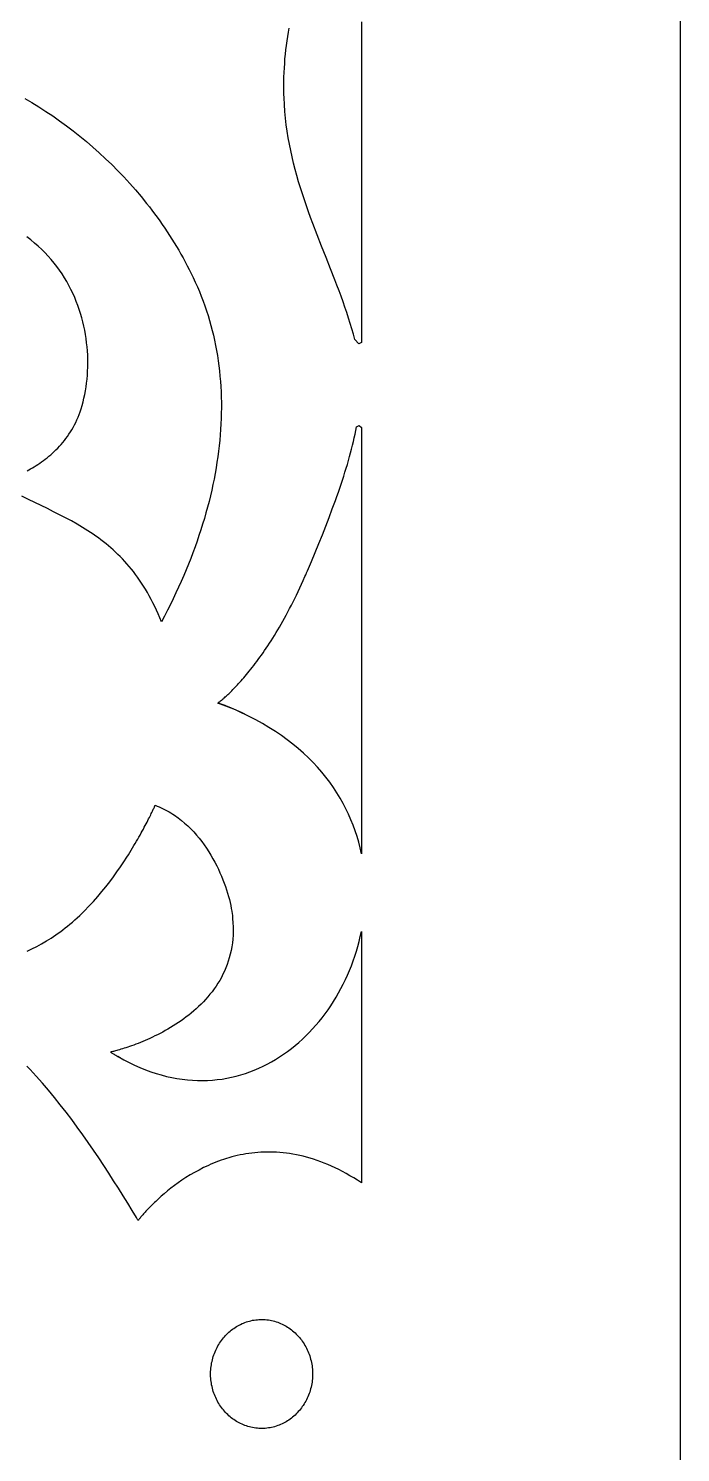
# Model space of a CAD drawing. Extents: x -555 to 555, y -555 to 555.
# Drawn here: x 473.1 to 555, y -9.9 to 169 of the extents above; entities that cross this region are included whole.
import ezdxf

# ---------------------------------------------------------------- set-up
doc = ezdxf.new("R2010")
doc.units = 0
doc.layers.add('PLAN_1', color=18, linetype='CONTINUOUS')

msp = doc.modelspace()

# ---------------------------------------------------------------- linework, layer by layer
at = {"layer": 'PLAN_1'}
for points in [[(229.89, -555), (555, -229.89), (555, 229.89), (229.89, 555), (-229.89, 555), (-555, 229.89), (-555, -229.89), (-229.89, -555)], [(496.01, 0), (496.01, 0.08), (496.01, 0.3), (496.03, 0.52), (496.05, 0.74), (496.07, 0.95), (496.11, 1.16), (496.14, 1.38), (496.19, 1.58), (496.24, 1.79), (496.29, 2), (496.35, 2.2), (496.42, 2.39), (496.49, 2.59), (496.57, 2.78), (496.65, 2.97), (496.74, 3.16), (496.84, 3.34), (496.93, 3.52), (497.04, 3.7), (497.14, 3.87), (497.26, 4.04), (497.37, 4.2), (497.49, 4.36), (497.62, 4.52), (497.75, 4.67), (497.88, 4.82), (498.02, 4.97), (498.16, 5.11), (498.31, 5.24), (498.46, 5.37), (498.61, 5.5), (498.77, 5.62), (498.93, 5.73), (499.09, 5.84), (499.26, 5.95), (499.43, 6.05), (499.6, 6.14), (499.78, 6.23), (499.96, 6.32), (500.14, 6.4), (500.32, 6.47), (500.51, 6.53), (500.7, 6.59), (500.89, 6.65), (501.08, 6.69), (501.28, 6.74), (501.48, 6.77), (501.68, 6.8), (501.88, 6.82), (502.08, 6.83), (502.29, 6.84), (502.39, 6.84), (502.42, 6.84), (502.43, 6.84), (502.45, 6.84), (502.66, 6.84), (502.87, 6.83), (503.07, 6.81), (503.27, 6.78), (503.47, 6.75), (503.67, 6.71), (503.86, 6.67), (504.05, 6.62), (504.24, 6.56), (504.43, 6.49), (504.62, 6.42), (504.8, 6.35), (504.98, 6.27), (505.16, 6.18), (505.33, 6.09), (505.5, 5.99), (505.67, 5.89), (505.83, 5.78), (506, 5.66), (506.15, 5.55), (506.31, 5.42), (506.46, 5.29), (506.61, 5.16), (506.75, 5.02), (506.89, 4.88), (507.02, 4.73), (507.16, 4.58), (507.28, 4.43), (507.41, 4.27), (507.52, 4.1), (507.64, 3.94), (507.75, 3.77), (507.85, 3.59), (507.95, 3.41), (508.05, 3.23), (508.14, 3.05), (508.22, 2.86), (508.3, 2.67), (508.38, 2.47), (508.45, 2.28), (508.51, 2.08), (508.57, 1.87), (508.62, 1.67), (508.67, 1.46), (508.71, 1.25), (508.74, 1.04), (508.77, 0.82), (508.79, 0.61), (508.81, 0.39), (508.82, 0.17), (508.82, 0), (508.82, -0.17), (508.81, -0.39), (508.79, -0.61), (508.77, -0.82), (508.74, -1.04), (508.71, -1.25), (508.67, -1.46), (508.62, -1.67), (508.57, -1.87), (508.51, -2.08), (508.45, -2.28), (508.38, -2.47), (508.3, -2.67), (508.22, -2.86), (508.14, -3.05), (508.05, -3.23), (507.95, -3.41), (507.85, -3.59), (507.75, -3.77), (507.64, -3.94), (507.52, -4.1), (507.41, -4.27), (507.28, -4.43), (507.16, -4.58), (507.02, -4.73), (506.89, -4.88), (506.75, -5.02), (506.61, -5.16), (506.46, -5.29), (506.31, -5.42), (506.15, -5.55), (506, -5.66), (505.83, -5.78), (505.67, -5.89), (505.5, -5.99), (505.33, -6.09), (505.16, -6.18), (504.98, -6.27), (504.8, -6.35), (504.62, -6.42), (504.43, -6.49), (504.24, -6.56), (504.05, -6.62), (503.86, -6.67), (503.67, -6.71), (503.47, -6.75), (503.27, -6.78), (503.07, -6.81), (502.87, -6.83), (502.66, -6.84), (502.45, -6.84), (502.43, -6.84), (502.42, -6.84), (502.39, -6.84), (502.29, -6.84), (502.08, -6.83), (501.88, -6.82), (501.68, -6.8), (501.48, -6.77), (501.28, -6.74), (501.08, -6.69), (500.89, -6.65), (500.7, -6.59), (500.51, -6.53), (500.32, -6.47), (500.14, -6.4), (499.96, -6.32), (499.78, -6.23), (499.6, -6.14), (499.43, -6.05), (499.26, -5.95), (499.09, -5.84), (498.93, -5.73), (498.77, -5.62), (498.61, -5.5), (498.46, -5.37), (498.31, -5.24), (498.16, -5.11), (498.02, -4.97), (497.88, -4.82), (497.75, -4.67), (497.62, -4.52), (497.49, -4.36), (497.37, -4.2), (497.26, -4.04), (497.14, -3.87), (497.04, -3.7), (496.93, -3.52), (496.84, -3.34), (496.74, -3.16), (496.65, -2.97), (496.57, -2.78), (496.49, -2.59), (496.42, -2.39), (496.35, -2.2), (496.29, -2), (496.24, -1.79), (496.19, -1.58), (496.14, -1.38), (496.11, -1.16), (496.07, -0.95), (496.05, -0.74), (496.03, -0.52), (496.01, -0.3), (496.01, -0.08)]]:
    msp.add_lwpolyline(points, close=True, dxfattribs=at)
for points in [[(514.94, 169.8), (514.94, 168.49), (514.94, 167.17), (514.94, 165.83), (514.94, 164.48), (514.94, 163.11), (514.94, 161.74), (514.94, 158.99), (514.94, 156.23), (514.94, 154.86), (514.94, 153.49), (514.94, 152.14), (514.94, 150.8), (514.94, 149.48), (514.94, 148.17), (514.94, 146.89), (514.94, 146.26), (514.94, 145.63), (514.94, 145.01), (514.94, 144.4), (514.94, 143.79), (514.94, 143.2), (514.94, 142.61), (514.94, 142.03), (514.94, 141.46), (514.94, 140.89), (514.94, 140.34), (514.94, 139.8), (514.94, 139.26), (514.94, 138.74), (514.94, 138.23), (514.94, 137.73), (514.94, 137.24), (514.94, 136.76), (514.94, 136.29), (514.94, 135.84), (514.94, 135.4), (514.94, 134.97), (514.94, 134.56), (514.94, 134.16), (514.94, 133.77), (514.94, 133.4), (514.94, 133.05), (514.94, 132.7), (514.94, 132.38), (514.94, 132.07), (514.94, 131.77), (514.94, 131.5), (514.94, 131.24), (514.94, 130.99), (514.94, 130.77), (514.94, 130.56), (514.94, 130.37), (514.94, 130.2), (514.94, 130.05), (514.94, 129.91), (514.94, 129.8), (514.94, 129.71), (514.94, 129.63), (514.94, 129.58), (514.94, 129.55), (514.6, 129.38), (514.1, 129.9), (513.93, 130.58), (513.74, 131.26), (513.54, 131.93), (513.33, 132.61), (513.11, 133.29), (512.88, 133.97), (512.64, 134.66), (512.39, 135.34), (512.13, 136.03), (511.87, 136.72), (511.61, 137.41), (511.06, 138.8), (510.5, 140.2), (509.94, 141.62), (509.38, 143.05), (508.83, 144.49), (508.56, 145.23), (508.29, 145.96), (508.03, 146.7), (507.78, 147.45), (507.53, 148.2), (507.29, 148.96), (507.06, 149.72), (506.84, 150.49), (506.63, 151.27), (506.43, 152.05), (506.24, 152.84), (506.07, 153.63), (505.91, 154.43), (505.76, 155.24), (505.63, 156.06), (505.51, 156.89), (505.42, 157.72), (505.34, 158.56), (505.27, 159.41), (505.23, 160.27), (505.22, 160.7), (505.22, 160.81), (505.22, 160.84), (505.22, 160.85), (505.22, 160.86), (505.21, 160.9), (505.21, 161.05), (505.21, 161.65), (505.21, 162.25), (505.22, 162.84), (505.24, 163.43), (505.27, 164.01), (505.31, 164.59), (505.35, 165.16), (505.41, 165.73), (505.47, 166.29), (505.53, 166.85), (505.61, 167.4), (505.69, 167.95), (505.77, 168.49), (505.87, 169.02)], [(472.68, 160.19), (473.57, 159.67), (474.45, 159.13), (475.33, 158.56), (476.2, 157.98), (477.06, 157.38), (477.91, 156.75), (478.76, 156.11), (479.59, 155.45), (480.42, 154.77), (481.23, 154.07), (482.04, 153.36), (482.83, 152.62), (483.61, 151.87), (484.37, 151.1), (485.12, 150.32), (485.86, 149.51), (486.58, 148.69), (487.29, 147.86), (487.98, 147.01), (488.32, 146.58), (488.65, 146.14), (488.98, 145.7), (489.31, 145.26), (489.63, 144.81), (489.94, 144.36), (490.25, 143.91), (490.56, 143.45), (490.86, 142.99), (491.16, 142.53), (491.45, 142.06), (491.73, 141.59), (492.01, 141.11), (492.29, 140.64), (492.56, 140.15), (492.82, 139.67), (493.08, 139.18), (493.33, 138.69), (493.58, 138.2), (493.82, 137.7), (494.09, 137.12), (494.35, 136.53), (494.6, 135.94), (494.84, 135.34), (495.07, 134.74), (495.29, 134.14), (495.49, 133.53), (495.69, 132.92), (495.87, 132.3), (496.05, 131.69), (496.21, 131.06), (496.36, 130.44), (496.5, 129.81), (496.63, 129.17), (496.75, 128.54), (496.86, 127.9), (496.96, 127.25), (497.04, 126.61), (497.12, 125.96), (497.19, 125.3), (497.24, 124.65), (497.29, 123.99), (497.32, 123.33), (497.34, 122.66), (497.36, 122), (497.36, 121.33), (497.35, 120.65), (497.33, 119.98), (497.3, 119.3), (497.27, 118.62), (497.22, 117.94), (497.15, 117.25), (497.08, 116.56), (497, 115.87), (496.91, 115.18), (496.81, 114.49), (496.7, 113.79), (496.58, 113.09), (496.44, 112.39), (496.3, 111.69), (496.15, 110.99), (495.98, 110.28), (495.81, 109.57), (495.63, 108.87), (495.43, 108.16), (495.23, 107.44), (495.01, 106.73), (494.79, 106.02), (494.55, 105.3), (494.31, 104.58), (494.06, 103.86), (493.79, 103.14), (493.52, 102.42), (493.23, 101.7), (492.94, 100.98), (492.63, 100.26), (492.32, 99.53), (491.99, 98.81), (491.66, 98.08), (491.32, 97.36), (490.96, 96.63), (490.6, 95.9), (490.22, 95.17), (489.84, 94.45), (489.63, 94.95), (489.42, 95.44), (489.21, 95.92), (488.99, 96.39), (488.77, 96.84), (488.54, 97.28), (488.31, 97.71), (488.08, 98.13), (487.84, 98.54), (487.6, 98.93), (487.35, 99.32), (487.1, 99.69), (486.84, 100.06), (486.59, 100.41), (486.32, 100.76), (486.06, 101.09), (485.79, 101.42), (485.51, 101.74), (485.24, 102.05), (484.95, 102.35), (484.67, 102.65), (484.38, 102.93), (484.09, 103.21), (483.79, 103.49), (483.49, 103.75), (483.18, 104.01), (482.88, 104.27), (482.56, 104.51), (482.25, 104.76), (481.93, 104.99), (481.61, 105.22), (481.28, 105.45), (480.61, 105.89), (479.93, 106.32), (479.24, 106.73), (478.53, 107.13), (477.8, 107.53), (477.06, 107.91), (476.31, 108.29), (475.54, 108.68), (474.76, 109.06), (473.96, 109.44), (473.15, 109.83), (472.33, 110.23)], [(472.97, 113.43), (473.19, 113.55), (473.42, 113.67), (473.64, 113.8), (473.87, 113.94), (474.1, 114.08), (474.33, 114.23), (474.56, 114.38), (474.79, 114.54), (475.02, 114.71), (475.25, 114.88), (475.48, 115.06), (475.71, 115.24), (475.94, 115.43), (476.16, 115.63), (476.38, 115.84), (476.6, 116.05), (476.82, 116.27), (477.03, 116.5), (477.25, 116.73), (477.45, 116.97), (477.65, 117.22), (477.85, 117.48), (478.04, 117.74), (478.23, 118.02), (478.41, 118.3), (478.59, 118.58), (478.76, 118.88), (478.92, 119.18), (479.08, 119.5), (479.23, 119.82), (479.37, 120.15), (479.5, 120.49), (479.63, 120.83), (479.75, 121.19), (479.88, 121.63), (480, 122.08), (480.11, 122.53), (480.21, 123), (480.3, 123.47), (480.38, 123.95), (480.44, 124.43), (480.5, 124.92), (480.54, 125.42), (480.57, 125.92), (480.59, 126.42), (480.6, 126.93), (480.6, 127.44), (480.58, 127.96), (480.55, 128.47), (480.51, 128.99), (480.45, 129.51), (480.39, 130.03), (480.3, 130.56), (480.21, 131.08), (480.1, 131.6), (479.98, 132.12), (479.84, 132.64), (479.69, 133.16), (479.53, 133.67), (479.35, 134.19), (479.15, 134.7), (478.95, 135.2), (478.72, 135.71), (478.48, 136.2), (478.23, 136.69), (477.96, 137.18), (477.67, 137.66), (477.37, 138.14), (477.06, 138.6), (476.72, 139.06), (476.37, 139.51), (476.01, 139.96), (475.62, 140.39), (475.22, 140.82), (474.81, 141.23), (474.37, 141.64), (473.92, 142.03), (473.45, 142.41), (472.96, 142.79)], [(500.42, 82.79), (500.33, 82.83), (499.99, 83), (499.64, 83.17), (499.29, 83.33), (498.93, 83.49), (498.57, 83.64), (498.21, 83.79), (497.84, 83.93), (497.47, 84.07), (497.09, 84.2), (497, 84.23), (496.95, 84.25), (496.93, 84.25), (496.93, 84.25), (496.93, 84.25), (496.94, 84.26), (496.95, 84.27), (496.97, 84.28), (496.99, 84.3), (497.02, 84.32), (497.06, 84.35), (497.1, 84.39), (497.15, 84.42), (497.21, 84.47), (497.27, 84.52), (497.33, 84.57), (497.41, 84.63), (497.48, 84.7), (497.57, 84.77), (497.65, 84.85), (497.75, 84.93), (497.84, 85.02), (497.95, 85.12), (498.05, 85.22), (498.17, 85.32), (498.28, 85.43), (498.41, 85.55), (498.53, 85.67), (498.66, 85.8), (498.8, 85.94), (498.93, 86.08), (499.08, 86.23), (499.22, 86.38), (499.37, 86.54), (499.53, 86.71), (499.68, 86.88), (499.84, 87.06), (500.01, 87.25), (500.17, 87.44), (500.34, 87.64), (500.52, 87.85), (500.69, 88.06), (500.87, 88.28), (501.05, 88.51), (501.24, 88.74), (501.42, 88.98), (501.61, 89.23), (501.8, 89.48), (502, 89.74), (502.19, 90.01), (502.39, 90.29), (502.59, 90.57), (502.79, 90.86), (502.99, 91.16), (503.19, 91.46), (503.4, 91.77), (503.61, 92.09), (503.81, 92.42), (504.02, 92.75), (504.23, 93.1), (504.44, 93.45), (504.65, 93.8), (504.87, 94.17), (505.08, 94.54), (505.29, 94.92), (505.51, 95.31), (505.72, 95.71), (505.93, 96.11), (506.15, 96.53), (506.36, 96.95), (506.58, 97.38), (506.79, 97.82), (507, 98.26), (507.22, 98.72), (507.43, 99.18), (507.64, 99.65), (507.85, 100.13), (507.95, 100.37), (508.01, 100.49), (508.03, 100.55), (508.05, 100.59), (508.17, 100.88), (508.66, 102.03), (509.13, 103.17), (509.59, 104.29), (510.04, 105.4), (510.47, 106.49), (510.89, 107.57), (511.29, 108.64), (511.68, 109.69), (511.86, 110.21), (512.05, 110.72), (512.22, 111.24), (512.39, 111.74), (512.56, 112.25), (512.72, 112.75), (512.88, 113.25), (513.03, 113.74), (513.18, 114.23), (513.32, 114.72), (513.46, 115.2), (513.59, 115.68), (513.71, 116.16), (513.83, 116.63), (513.94, 117.1), (514.05, 117.57), (514.15, 118.03), (514.25, 118.49), (514.34, 118.94), (514.68, 119.12), (514.94, 118.84), (514.94, 118.83), (514.94, 118.81), (514.94, 118.78), (514.94, 118.74), (514.94, 118.69), (514.94, 118.64), (514.94, 118.57), (514.94, 118.5), (514.94, 118.42), (514.94, 118.33), (514.94, 118.24), (514.94, 118.14), (514.94, 118.02), (514.94, 117.91), (514.94, 117.78), (514.94, 117.64), (514.94, 117.5), (514.94, 117.35), (514.94, 117.2), (514.94, 117.03), (514.94, 116.86), (514.94, 116.69), (514.94, 116.5), (514.94, 116.31), (514.94, 116.11), (514.94, 115.9), (514.94, 115.69), (514.94, 115.47), (514.94, 115.24), (514.94, 115.01), (514.94, 114.77), (514.94, 114.52), (514.94, 114.27), (514.94, 114.01), (514.94, 113.75), (514.94, 113.47), (514.94, 113.2), (514.94, 112.91), (514.94, 112.62), (514.94, 112.33), (514.94, 112.02), (514.94, 111.4), (514.94, 110.76), (514.94, 110.09), (514.94, 109.4), (514.94, 108.7), (514.94, 107.97), (514.94, 107.22), (514.94, 106.45), (514.94, 105.66), (514.94, 104.85), (514.94, 104.03), (514.94, 103.18), (514.94, 102.33), (514.94, 101.45), (514.94, 100.56), (514.94, 99.65), (514.94, 98.73), (514.94, 97.8), (514.94, 96.85), (514.94, 95.89), (514.94, 94.91), (514.94, 93.93), (514.94, 92.93), (514.94, 91.92), (514.94, 90.9), (514.94, 89.88), (514.94, 88.84), (514.94, 87.79), (514.94, 86.74), (514.94, 85.68), (514.94, 84.61), (514.94, 83.53), (514.94, 82.45), (514.94, 80.27), (514.94, 78.08), (514.94, 75.87), (514.94, 71.43), (514.94, 66.99), (514.94, 65.34), (514.78, 66.06), (514.6, 66.78), (514.39, 67.49), (514.16, 68.2), (513.91, 68.9), (513.63, 69.6), (513.33, 70.29), (513, 70.98), (512.65, 71.66), (512.27, 72.33), (511.86, 72.99), (511.43, 73.65), (510.98, 74.3), (510.49, 74.94), (509.98, 75.57), (509.45, 76.19), (508.88, 76.79), (508.29, 77.39), (507.67, 77.98), (507.02, 78.55), (506.34, 79.11), (505.64, 79.65), (504.9, 80.19), (504.14, 80.7), (503.34, 81.2), (502.52, 81.69), (501.67, 82.16), (500.78, 82.62), (499.87, 83.05), (498.92, 83.47), (497.94, 83.87), (496.93, 84.25)], [(472.98, 53.09), (473.58, 53.38), (474.19, 53.69), (474.79, 54.03), (475.4, 54.38), (476, 54.75), (476.59, 55.15), (476.89, 55.36), (477.19, 55.57), (477.48, 55.79), (477.77, 56.02), (478.06, 56.25), (478.35, 56.48), (478.66, 56.75), (478.97, 57.02), (479.28, 57.3), (479.58, 57.58), (480.17, 58.15), (480.74, 58.74), (481.3, 59.34), (481.84, 59.95), (482.36, 60.57), (482.86, 61.19), (483.35, 61.82), (483.81, 62.44), (484.26, 63.07), (484.69, 63.68), (485.1, 64.3), (485.5, 64.9), (485.69, 65.19), (485.87, 65.49), (486.05, 65.78), (486.22, 66.06), (486.39, 66.35), (486.56, 66.62), (486.72, 66.9), (486.87, 67.16), (487.02, 67.43), (487.17, 67.68), (487.3, 67.94), (487.44, 68.18), (487.57, 68.42), (487.69, 68.65), (487.81, 68.87), (487.92, 69.09), (488.03, 69.3), (488.14, 69.5), (488.23, 69.7), (488.33, 69.88), (488.41, 70.06), (488.49, 70.22), (488.57, 70.38), (488.64, 70.53), (488.71, 70.66), (488.76, 70.79), (488.82, 70.91), (488.87, 71.01), (488.91, 71.11), (488.95, 71.19), (488.98, 71.26), (489, 71.32), (489.03, 71.36), (489.04, 71.4), (489.05, 71.42), (489.05, 71.42), (489.31, 71.32), (489.57, 71.21), (489.82, 71.1), (490.07, 70.98), (490.31, 70.85), (490.55, 70.73), (490.79, 70.59), (491.02, 70.45), (491.25, 70.31), (491.48, 70.16), (491.92, 69.85), (492.34, 69.52), (492.75, 69.18), (493.14, 68.82), (493.52, 68.45), (493.89, 68.07), (494.24, 67.68), (494.58, 67.28), (494.9, 66.86), (495.21, 66.44), (495.5, 66.02), (495.78, 65.59), (496.05, 65.15), (496.31, 64.71), (496.55, 64.27), (496.78, 63.82), (496.99, 63.38), (497.19, 62.94), (497.38, 62.5), (497.56, 62.06), (497.73, 61.63), (497.88, 61.2), (498.02, 60.78), (498.15, 60.37), (498.26, 59.97), (498.37, 59.57), (498.46, 59.19), (498.54, 58.82), (498.61, 58.46), (498.67, 58.12), (498.72, 57.79), (498.74, 57.63), (498.74, 57.61), (498.74, 57.61), (498.74, 57.59), (498.75, 57.56), (498.76, 57.49), (498.78, 57.21), (498.82, 56.67), (498.84, 56.14), (498.84, 55.62), (498.83, 55.11), (498.79, 54.62), (498.74, 54.13), (498.67, 53.65), (498.58, 53.18), (498.48, 52.73), (498.36, 52.28), (498.23, 51.84), (498.08, 51.42), (497.92, 51), (497.74, 50.59), (497.56, 50.2), (497.36, 49.81), (497.15, 49.43), (496.92, 49.06), (496.69, 48.7), (496.45, 48.35), (496.2, 48.01), (495.93, 47.68), (495.67, 47.35), (495.39, 47.04), (495.1, 46.73), (494.81, 46.43), (494.51, 46.15), (494.21, 45.86), (493.9, 45.59), (493.59, 45.33), (493.27, 45.07), (492.95, 44.83), (492.63, 44.59), (492.3, 44.35), (491.97, 44.13), (491.64, 43.91), (491.31, 43.7), (490.98, 43.5), (490.65, 43.31), (490.32, 43.12), (490, 42.94), (489.67, 42.77), (489.35, 42.6), (489.03, 42.45), (488.71, 42.29), (488.4, 42.15), (488.09, 42.01), (487.78, 41.88), (487.49, 41.75), (487.2, 41.63), (486.91, 41.52), (486.63, 41.42), (486.36, 41.31), (486.1, 41.22), (485.85, 41.13), (485.61, 41.05), (485.38, 40.97), (485.15, 40.9), (484.94, 40.83), (484.74, 40.77), (484.56, 40.72), (484.38, 40.66), (484.22, 40.62), (484.07, 40.58), (483.94, 40.54), (483.82, 40.51), (483.72, 40.49), (483.63, 40.47), (483.56, 40.45), (483.51, 40.44), (483.47, 40.43), (483.46, 40.42), (483.46, 40.42), (483.47, 40.41), (483.5, 40.4), (483.53, 40.37), (483.58, 40.34), (483.64, 40.3), (483.72, 40.26), (483.8, 40.21), (483.89, 40.15), (484, 40.09), (484.11, 40.02), (484.24, 39.95), (484.37, 39.87), (484.52, 39.79), (484.68, 39.7), (484.41, 39.85), (485.1, 39.47), (485.78, 39.11), (486.46, 38.79), (487.14, 38.49), (487.82, 38.21), (488.49, 37.96), (489.16, 37.74), (489.82, 37.55), (490.48, 37.37), (491.14, 37.23), (491.79, 37.1), (492.44, 37.01), (493.09, 36.93), (493.73, 36.88), (494.36, 36.85), (494.99, 36.85), (495.61, 36.86), (496.23, 36.9), (496.84, 36.96), (497.45, 37.04), (498.05, 37.14), (498.64, 37.26), (499.23, 37.4), (499.81, 37.56), (500.38, 37.74), (500.95, 37.94), (501.5, 38.15), (502.05, 38.39), (502.59, 38.64), (503.13, 38.91), (503.65, 39.19), (504.17, 39.49), (504.68, 39.81), (505.18, 40.15), (505.67, 40.5), (506.15, 40.86), (506.62, 41.24), (507.08, 41.63), (507.53, 42.04), (507.97, 42.46), (508.4, 42.89), (508.82, 43.33), (509.23, 43.79), (509.63, 44.26), (510.01, 44.74), (510.39, 45.23), (510.75, 45.74), (511.1, 46.25), (511.44, 46.77), (511.77, 47.3), (512.08, 47.85), (512.38, 48.4), (512.67, 48.96), (512.95, 49.52), (513.21, 50.1), (513.46, 50.68), (513.7, 51.27), (513.92, 51.87), (514.12, 52.47), (514.32, 53.08), (514.49, 53.69), (514.66, 54.31), (514.8, 54.93), (514.94, 55.56), (514.94, 55.06), (514.94, 54.02), (514.94, 52.98), (514.94, 51.95), (514.94, 50.93), (514.94, 49.93), (514.94, 48.93), (514.94, 47.94), (514.94, 46.97), (514.94, 46.01), (514.94, 45.06), (514.94, 44.12), (514.94, 43.2), (514.94, 42.3), (514.94, 41.41), (514.94, 40.53), (514.94, 39.67), (514.94, 38.83), (514.94, 38), (514.94, 37.2), (514.94, 36.41), (514.94, 35.64), (514.94, 34.89), (514.94, 34.16), (514.94, 33.45), (514.94, 32.76), (514.94, 32.1), (514.94, 31.45), (514.94, 30.83), (514.94, 30.53), (514.94, 30.23), (514.94, 29.94), (514.94, 29.66), (514.94, 29.38), (514.94, 29.11), (514.94, 28.85), (514.94, 28.59), (514.94, 28.33), (514.94, 28.09), (514.94, 27.85), (514.94, 27.61), (514.94, 27.39), (514.94, 27.17), (514.94, 26.95), (514.94, 26.75), (514.94, 26.55), (514.94, 26.36), (514.94, 26.17), (514.94, 25.99), (514.94, 25.82), (514.94, 25.66), (514.94, 25.5), (514.94, 25.35), (514.94, 25.21), (514.94, 25.08), (514.94, 24.95), (514.94, 24.83), (514.94, 24.72), (514.94, 24.62), (514.94, 24.52), (514.94, 24.43), (514.94, 24.36), (514.94, 24.28), (514.94, 24.22), (514.94, 24.17), (514.94, 24.12), (514.94, 24.08), (514.94, 24.05), (514.94, 24.03), (514.94, 24.02), (514.94, 24.01), (514.46, 24.32), (513.98, 24.62), (513.51, 24.9), (513.04, 25.17), (512.57, 25.42), (512.11, 25.66), (511.65, 25.89), (511.19, 26.1), (510.73, 26.3), (510.28, 26.48), (509.83, 26.66), (509.38, 26.82), (508.94, 26.96), (508.5, 27.1), (508.07, 27.22), (507.63, 27.34), (507.2, 27.44), (506.78, 27.53), (506.35, 27.6), (505.93, 27.67), (505.52, 27.73), (505.11, 27.78), (504.7, 27.81), (504.29, 27.84), (503.89, 27.86), (503.49, 27.87), (503.1, 27.87), (502.71, 27.86), (502.32, 27.84), (501.94, 27.82), (501.56, 27.78), (501.18, 27.74), (500.81, 27.69), (500.44, 27.63), (500.08, 27.57), (499.72, 27.5), (499.36, 27.42), (499.01, 27.34), (498.67, 27.25), (498.32, 27.15), (497.99, 27.05), (497.65, 26.94), (497.32, 26.83), (497, 26.71), (496.68, 26.59), (496.36, 26.46), (496.05, 26.33), (495.74, 26.19), (495.44, 26.05), (495.14, 25.91), (494.56, 25.61), (493.99, 25.31), (493.45, 24.99), (492.92, 24.66), (492.42, 24.33), (491.93, 23.99), (491.47, 23.65), (491.02, 23.32), (490.6, 22.98), (490.2, 22.64), (489.82, 22.32), (489.63, 22.15), (489.46, 21.99), (489.29, 21.84), (489.12, 21.68), (488.96, 21.53), (488.81, 21.38), (488.66, 21.23), (488.52, 21.09), (488.38, 20.95), (488.25, 20.82), (488.13, 20.68), (488.01, 20.56), (487.89, 20.44), (487.79, 20.32), (487.69, 20.21), (487.59, 20.1), (487.5, 20), (487.42, 19.9), (487.34, 19.81), (487.27, 19.73), (487.21, 19.65), (487.15, 19.58), (487.1, 19.52), (487.05, 19.46), (487.02, 19.41), (486.98, 19.37), (486.96, 19.34), (486.94, 19.32), (486.93, 19.3), (486.92, 19.29), (486.92, 19.29), (486.92, 19.29), (486.92, 19.29), (486.91, 19.3), (486.91, 19.31), (486.84, 19.42), (486.7, 19.65), (486.16, 20.55), (485.6, 21.46), (485.02, 22.39), (484.44, 23.33), (483.84, 24.27), (483.22, 25.23), (482.6, 26.19), (481.96, 27.15), (481.31, 28.12), (480.64, 29.08), (479.97, 30.04), (479.28, 31), (478.58, 31.95), (477.87, 32.89), (477.14, 33.82), (476.41, 34.74), (475.66, 35.64), (474.9, 36.53), (474.13, 37.4), (473.74, 37.83), (473.35, 38.25), (472.95, 38.67)]]:
    msp.add_lwpolyline(points, dxfattribs=at)

doc.saveas('drawing.dxf')
